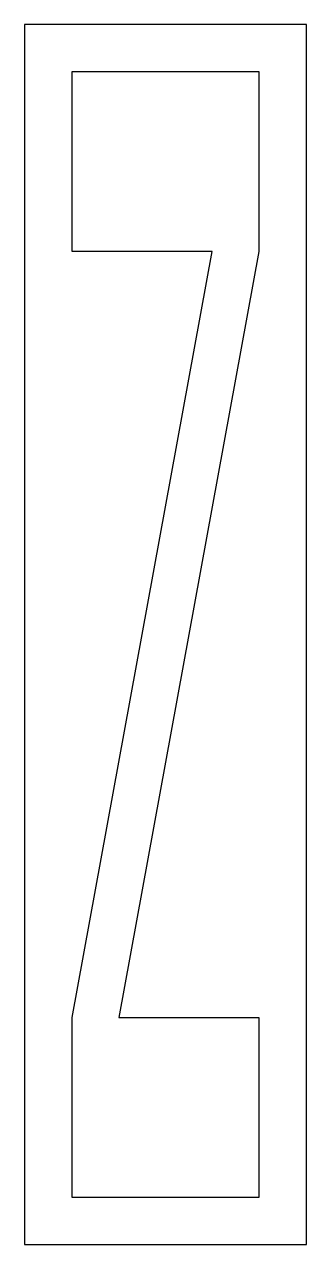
# Model space of a CAD drawing. Extents: x 0 to 24, y 0 to 104.
import ezdxf

# ---------------------------------------------------------------- set-up
doc = ezdxf.new("R2010")
doc.units = 0
doc.layers.add('CUT', color=7, linetype='Continuous')
doc.layers.add('OUTSIDE', color=1, linetype='Continuous')

msp = doc.modelspace()

# ---------------------------------------------------------------- linework, layer by layer
at = {"layer": 'CUT'}
msp.add_lwpolyline([(4.0595, 100), (19.9405, 100), (19.9405, 84.64), (8.0273, 19.36), (19.9405, 19.36), (19.9405, 4), (4.0595, 4), (4.0595, 19.36), (15.9628, 84.64), (4.0595, 84.64)], close=True, dxfattribs=at)
at = {"layer": 'OUTSIDE'}
msp.add_lwpolyline([(0, 0), (24, 0), (24, 104), (0, 104)], close=True, dxfattribs=at)

doc.saveas('drawing.dxf')
